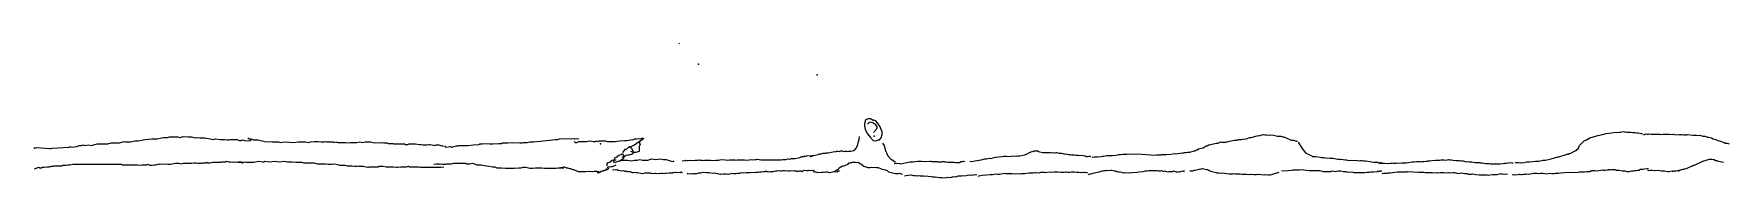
# Model space of a CAD drawing. Header units: millimetres. Extents: x 2301 to 12907, y -144 to 6.
# Drawn here: x 12404 to 12907, y -110 to -70 of the extents above; entities that cross this region are included whole.
import ezdxf

# ---------------------------------------------------------------- set-up
doc = ezdxf.new("R2010")
doc.units = ezdxf.units.MM

msp = doc.modelspace()

# ---------------------------------------------------------------- linework, layer by layer
at = {"layer": 'Sketch', "color": 0}
for points in [[(12595.884, -70.052), (12595.684, -69.852)], [(12653.384, -92.852), (12652.484, -92.252), (12651.784, -92.252), (12651.284, -92.452), (12651.084, -92.652), (12650.784, -93.552), (12650.784, -94.252), (12650.984, -95.352), (12651.584, -96.652), (12652.384, -97.652), (12653.284, -98.652), (12653.984, -98.752), (12654.884, -98.452), (12655.184, -98.452), (12655.684, -97.852), (12655.984, -96.852), (12655.984, -96.052), (12655.284, -94.352), (12654.184, -92.952), (12653.284, -92.552)], [(12653.384, -96.252), (12654.284, -95.252), (12654.484, -94.852), (12654.484, -94.552), (12654.084, -93.952), (12653.184, -93.352), (12652.484, -93.252), (12651.984, -93.352), (12651.584, -93.752)], [(12404.284, -100.702), (12404.584, -100.852), (12405.184, -100.702), (12408.934, -101.002), (12409.384, -101.002), (12409.684, -100.852), (12414.784, -100.552), (12415.084, -100.402), (12415.534, -100.552), (12416.884, -100.402), (12417.784, -100.102), (12418.384, -100.102), (12418.834, -99.952), (12419.434, -100.102), (12420.484, -99.952), (12421.384, -100.102), (12423.034, -99.652), (12426.184, -99.652), (12427.234, -99.352), (12429.634, -99.352), (12430.684, -99.052), (12430.984, -98.902), (12431.434, -99.052), (12432.934, -99.052), (12434.284, -98.752), (12435.184, -98.752), (12437.284, -98.302), (12439.234, -98.152), (12440.884, -98.152), (12442.684, -97.702), (12443.884, -97.702), (12444.484, -97.552), (12447.034, -97.552), (12447.634, -97.702), (12448.534, -97.402), (12450.034, -97.552), (12451.084, -97.552), (12452.134, -97.852), (12452.884, -97.702), (12453.484, -97.852), (12454.984, -97.852), (12456.634, -98.152), (12457.534, -98.302), (12458.134, -98.152), (12459.634, -98.302), (12460.834, -98.302), (12461.584, -98.452), (12462.184, -98.452), (12462.484, -98.302), (12464.584, -98.302), (12465.184, -98.602), (12465.784, -98.602), (12466.084, -98.452), (12467.134, -98.752), (12468.484, -98.602), (12468.784, -98.452)], [(12467.734, -97.852), (12468.034, -98.152), (12468.784, -98.152), (12469.384, -98.452), (12470.734, -98.452), (12472.834, -98.902), (12474.934, -99.052), (12476.884, -99.052), (12477.334, -99.202), (12478.684, -99.052), (12481.384, -99.202), (12482.734, -99.052), (12484.834, -99.052), (12485.734, -99.202), (12486.334, -99.052), (12487.534, -98.902), (12488.584, -98.902), (12489.484, -99.052), (12490.534, -99.052), (12490.984, -98.902), (12491.284, -99.052), (12492.934, -99.052), (12493.384, -99.202), (12493.834, -99.052), (12494.434, -99.202), (12496.684, -99.202), (12497.134, -99.352), (12498.184, -99.202), (12500.134, -99.202), (12501.034, -99.052), (12501.784, -99.202), (12502.534, -99.052), (12504.184, -99.052), (12505.384, -99.352), (12506.434, -99.202), (12507.184, -99.352), (12507.634, -99.202), (12508.084, -99.352), (12508.984, -99.352), (12509.434, -99.502), (12510.784, -99.502), (12511.084, -99.652), (12514.234, -99.652), (12514.534, -99.802), (12515.284, -99.802), (12515.584, -99.652), (12517.534, -99.652), (12518.734, -99.802), (12519.184, -99.802), (12519.784, -99.952), (12520.834, -99.952), (12521.434, -99.802), (12521.734, -99.802), (12522.334, -99.952), (12523.084, -100.102), (12523.684, -99.952), (12524.434, -99.952), (12525.334, -100.252), (12525.784, -100.252)], [(12526.084, -100.252), (12526.384, -100.552), (12528.034, -100.402), (12528.334, -100.552), (12529.684, -100.252), (12530.134, -100.252), (12530.434, -100.102), (12533.134, -100.102), (12534.634, -99.952), (12536.284, -99.802), (12536.584, -99.652), (12537.334, -99.652), (12537.934, -99.502), (12539.584, -99.652), (12540.484, -99.652), (12542.284, -99.502), (12543.034, -99.502), (12543.334, -99.352), (12544.984, -99.352), (12546.484, -99.202), (12548.434, -99.352), (12549.184, -99.352), (12549.484, -99.202), (12550.684, -99.202), (12551.434, -99.052), (12552.634, -99.052), (12559.084, -98.302), (12559.684, -98.302), (12560.284, -98.152), (12563.134, -98.002), (12563.734, -98.152), (12564.484, -98.002), (12564.784, -98.152), (12565.384, -98.002), (12565.984, -98.152)], [(12564.634, -98.902), (12564.934, -99.202), (12565.384, -99.202), (12565.984, -98.902), (12568.234, -98.902), (12569.284, -98.752), (12570.334, -98.902), (12570.934, -98.902), (12571.234, -98.752), (12571.684, -98.902), (12571.984, -98.752), (12573.784, -98.752), (12574.384, -98.902), (12576.784, -98.902), (12578.134, -98.752), (12579.634, -98.602), (12580.234, -98.602), (12581.434, -98.452), (12581.734, -98.302), (12582.034, -98.452), (12582.634, -98.152), (12583.234, -98.152), (12583.534, -98.002), (12584.134, -98.152), (12585.034, -97.852), (12585.184, -98.152), (12583.534, -99.202)], [(12634.684, -103.452), (12635.284, -103.152), (12636.084, -102.952), (12636.984, -102.752), (12637.384, -102.552), (12637.884, -102.552), (12638.484, -102.352), (12639.184, -102.352), (12639.384, -102.252), (12640.084, -102.252), (12641.884, -101.852), (12642.084, -101.952), (12642.484, -101.752), (12642.784, -101.752), (12643.184, -101.852), (12643.584, -101.652), (12644.084, -101.652), (12644.484, -101.852), (12644.984, -101.752), (12645.384, -101.752), (12645.584, -101.852), (12645.984, -101.752), (12646.684, -101.752), (12647.484, -101.552), (12647.684, -101.552), (12648.384, -100.752), (12648.784, -99.852), (12648.984, -98.952), (12649.184, -98.352), (12649.184, -98.052), (12649.284, -97.652), (12649.284, -97.452)], [(12656.084, -99.452), (12656.584, -100.152), (12656.984, -101.752), (12657.184, -101.952), (12657.284, -102.352), (12657.784, -103.252), (12658.684, -104.252), (12658.884, -104.252), (12659.684, -104.852), (12660.084, -104.952)], [(12718.284, -103.452), (12718.484, -103.552), (12718.984, -103.452), (12719.784, -103.452), (12719.984, -103.352), (12720.184, -103.452), (12720.984, -103.352), (12721.384, -103.252), (12721.684, -103.252), (12722.584, -103.052), (12724.284, -103.052), (12725.284, -102.952), (12726.084, -102.752), (12726.684, -102.752), (12727.384, -102.652), (12728.584, -102.652), (12729.884, -102.552), (12730.984, -102.652), (12731.684, -102.552), (12732.984, -102.652), (12735.684, -102.852), (12736.484, -102.952), (12737.384, -102.852), (12738.684, -102.852), (12738.884, -102.752), (12740.384, -102.752), (12741.684, -102.652), (12742.684, -102.452), (12742.884, -102.552), (12745.084, -102.252), (12745.484, -102.252), (12745.684, -102.152), (12746.184, -102.152), (12746.584, -102.052), (12747.284, -102.052), (12748.584, -101.652), (12748.784, -101.652), (12749.084, -101.452), (12749.484, -101.352), (12749.884, -101.052), (12750.284, -100.952), (12751.184, -100.752), (12752.084, -100.252), (12752.384, -100.252), (12752.884, -99.952), (12754.284, -99.652), (12754.684, -99.552), (12755.184, -99.452), (12755.584, -99.452), (12756.684, -99.052)], [(12756.084, -99.052), (12756.784, -99.152), (12757.984, -99.152), (12759.084, -98.852), (12760.484, -98.552), (12760.984, -98.552), (12761.184, -98.452), (12761.684, -98.452), (12761.984, -98.352), (12762.484, -98.352), (12762.984, -98.252), (12763.984, -98.152), (12765.084, -97.752), (12765.484, -97.752), (12767.284, -97.252), (12768.084, -97.152), (12768.984, -96.852), (12769.484, -96.952), (12769.984, -96.952), (12770.484, -97.052), (12771.184, -96.952), (12772.084, -97.052), (12772.884, -97.252), (12773.284, -97.352), (12774.284, -97.352), (12774.884, -97.552), (12775.084, -97.552), (12775.284, -97.752), (12775.484, -97.652), (12777.384, -98.552), (12777.984, -98.552), (12778.884, -98.852), (12779.184, -98.852)], [(12779.384, -99.152), (12780.484, -100.852), (12781.584, -102.252), (12782.984, -102.952), (12783.484, -103.152), (12783.684, -103.352), (12784.584, -103.352), (12785.984, -103.552), (12786.384, -103.652), (12786.684, -103.652), (12786.884, -103.752), (12787.084, -103.652), (12787.484, -103.752), (12788.784, -103.852), (12789.784, -103.852), (12790.184, -103.952), (12791.184, -104.152), (12791.684, -104.152), (12791.884, -104.252), (12792.384, -104.152), (12792.784, -104.252), (12793.484, -104.352), (12793.784, -104.352), (12794.184, -104.452), (12794.584, -104.552), (12795.084, -104.452), (12796.084, -104.552), (12796.584, -104.452), (12797.384, -104.652), (12797.884, -104.552), (12798.384, -104.552), (12798.784, -104.652), (12799.384, -104.652), (12800.784, -104.852), (12801.184, -104.952), (12801.884, -105.052), (12803.084, -105.052), (12803.384, -105.252), (12804.184, -105.252), (12804.184, -105.052)], [(12843.784, -105.152), (12844.884, -105.152), (12845.384, -105.252), (12845.584, -105.152), (12845.784, -105.252), (12846.384, -105.152), (12846.784, -105.052), (12847.284, -104.952), (12848.084, -104.952), (12849.884, -104.752), (12850.784, -104.752), (12851.984, -104.452), (12852.784, -104.452), (12854.484, -104.052), (12856.484, -103.452), (12856.784, -103.452), (12859.284, -102.652), (12859.584, -102.652), (12859.784, -102.452), (12860.084, -102.452), (12861.784, -101.552), (12862.584, -100.852), (12862.884, -100.152), (12864.384, -98.652), (12864.784, -98.552), (12865.384, -98.152), (12865.584, -98.152), (12865.984, -97.852), (12868.384, -97.152), (12869.684, -96.852), (12870.784, -96.552), (12871.584, -96.452), (12872.484, -96.352), (12873.584, -96.152), (12873.984, -96.252), (12874.584, -96.152), (12875.084, -96.152), (12875.884, -95.952), (12876.284, -96.052), (12876.584, -96.052), (12876.984, -96.152), (12877.984, -96.152), (12878.684, -96.252), (12879.384, -96.252), (12879.884, -96.352), (12880.284, -96.352), (12881.184, -96.552), (12881.584, -96.552)], [(12881.784, -96.852), (12881.984, -96.952), (12882.584, -96.652), (12882.984, -96.752), (12883.284, -96.752), (12883.484, -96.652), (12884.184, -96.752), (12886.584, -96.752), (12886.784, -96.852), (12887.684, -96.752), (12889.184, -96.752), (12889.484, -96.852), (12889.684, -96.752), (12890.384, -96.852), (12890.784, -96.752), (12891.484, -96.952), (12892.484, -96.852), (12892.984, -96.852), (12893.184, -96.952), (12893.384, -96.852), (12893.884, -96.952), (12894.784, -96.952), (12895.084, -96.852), (12896.484, -97.052), (12897.584, -97.052), (12898.284, -97.152), (12898.584, -97.052), (12899.484, -97.352), (12900.184, -97.352), (12900.884, -97.652), (12901.184, -97.652), (12902.084, -97.852), (12902.584, -98.152), (12902.984, -98.252), (12903.384, -98.352), (12904.284, -98.752), (12904.684, -98.852), (12905.784, -99.252), (12906.084, -99.452), (12906.684, -99.452), (12907.284, -99.652)], [(12404.434, -107.002), (12405.784, -106.552), (12406.084, -106.702), (12406.534, -106.702), (12406.834, -106.552), (12407.284, -106.552), (12408.184, -106.402), (12408.934, -106.402), (12409.534, -106.252), (12409.984, -106.252), (12410.284, -106.102), (12412.534, -106.102), (12412.834, -105.952), (12413.734, -105.952), (12414.334, -105.802), (12414.934, -105.802), (12415.834, -105.652), (12430.234, -105.652), (12430.534, -105.802), (12434.884, -105.802), (12435.634, -105.952), (12436.384, -105.802), (12437.734, -105.802), (12438.034, -105.652), (12438.634, -105.952), (12439.234, -105.952), (12439.984, -105.802), (12440.434, -105.802), (12441.184, -105.652), (12441.484, -105.652), (12441.784, -105.502), (12442.234, -105.652), (12443.134, -105.502), (12444.034, -105.652), (12444.784, -105.652), (12446.284, -105.352), (12447.334, -105.352), (12447.934, -105.502), (12448.684, -105.352), (12451.084, -105.352), (12451.834, -105.202), (12452.284, -105.202), (12452.884, -105.352), (12454.084, -105.352), (12454.384, -105.202), (12455.284, -105.202), (12455.584, -105.052), (12455.884, -105.202), (12456.634, -105.202), (12457.384, -105.052), (12459.784, -105.052), (12460.084, -104.902), (12461.134, -104.902), (12461.434, -104.752), (12462.034, -104.902), (12462.634, -104.902), (12463.084, -105.052), (12463.384, -104.902), (12463.684, -105.052), (12464.134, -104.902), (12464.734, -105.052), (12465.484, -105.052), (12466.084, -105.202), (12466.384, -105.202)], [(12465.034, -104.902), (12465.784, -104.902), (12466.084, -105.052), (12466.684, -104.902), (12467.284, -105.052), (12469.534, -105.052), (12470.884, -104.752), (12472.234, -104.902), (12472.534, -104.902), (12472.834, -104.752), (12474.184, -104.902), (12475.684, -104.752), (12477.034, -104.902), (12478.684, -104.752), (12479.434, -104.902), (12480.784, -104.902), (12481.984, -105.052), (12483.784, -105.052), (12484.234, -105.202), (12487.384, -105.202), (12488.434, -105.502), (12490.834, -105.502), (12491.584, -105.652), (12492.634, -105.652), (12493.084, -105.502), (12493.984, -105.652), (12494.734, -105.802), (12495.034, -105.952), (12496.534, -105.952), (12497.284, -106.102), (12498.634, -106.102), (12499.384, -106.252), (12500.134, -106.252), (12500.434, -106.102), (12500.734, -106.252), (12501.934, -106.252), (12503.284, -106.552), (12503.584, -106.552), (12503.884, -106.402), (12506.434, -106.402), (12506.734, -106.252), (12507.934, -106.252), (12508.834, -106.402), (12510.934, -106.402), (12511.834, -106.552), (12512.284, -106.552), (12513.034, -106.402), (12514.834, -106.402), (12515.434, -106.252), (12515.734, -106.402), (12518.434, -106.402), (12519.034, -106.552), (12525.034, -106.552)], [(12522.934, -105.652), (12523.684, -105.502), (12524.434, -105.502), (12524.734, -105.652), (12525.334, -105.502), (12525.634, -105.652), (12526.384, -105.652), (12526.684, -105.502), (12528.184, -105.502), (12528.934, -105.352), (12532.384, -105.352), (12532.684, -105.502), (12533.584, -105.502), (12534.334, -105.352), (12535.834, -105.802), (12536.884, -105.802), (12539.284, -106.252), (12540.334, -106.402), (12541.084, -106.402), (12541.684, -106.702), (12543.034, -106.702), (12544.234, -106.852), (12546.784, -106.852), (12548.134, -106.702), (12548.884, -106.702), (12549.484, -106.552), (12550.234, -106.552), (12551.434, -106.852), (12552.184, -106.852), (12553.084, -106.702), (12555.034, -106.702), (12555.784, -106.852), (12559.234, -106.852), (12559.834, -106.702), (12561.484, -106.702)], [(12578.284, -104.452), (12580.284, -104.452), (12581.684, -104.652), (12582.484, -104.452), (12583.284, -104.452), (12584.084, -104.252), (12584.884, -104.452), (12586.484, -104.452), (12587.684, -104.052), (12588.684, -104.252), (12590.284, -104.052), (12591.084, -104.252), (12591.884, -104.252), (12593.084, -104.652), (12593.884, -104.852), (12594.284, -104.652)], [(12596.684, -104.552), (12597.084, -104.652), (12597.484, -104.552), (12597.684, -104.452), (12598.084, -104.552), (12598.384, -104.552), (12598.784, -104.452), (12599.684, -104.552), (12600.484, -104.452), (12601.284, -104.452), (12601.684, -104.352), (12601.884, -104.452), (12602.584, -104.452), (12602.784, -104.552), (12603.284, -104.452), (12605.084, -104.452), (12605.584, -104.552), (12606.584, -104.452), (12607.384, -104.452), (12608.184, -104.252), (12609.484, -104.352), (12610.184, -104.452), (12610.684, -104.352), (12612.284, -104.352), (12612.584, -104.452), (12612.984, -104.352), (12615.084, -104.352), (12615.784, -104.452), (12617.184, -104.252), (12617.584, -104.352), (12618.284, -104.252), (12618.684, -104.252), (12618.984, -104.152), (12619.984, -104.352), (12625.984, -104.352), (12626.484, -104.252), (12627.384, -104.252), (12628.084, -104.052), (12628.584, -104.152), (12628.984, -103.952), (12630.184, -103.952), (12631.084, -103.752), (12631.584, -103.652), (12632.184, -103.352), (12632.884, -103.352), (12633.084, -103.152), (12633.484, -103.252), (12633.684, -103.052), (12634.784, -103.152), (12635.584, -102.952)], [(12659.584, -105.452), (12660.284, -105.352), (12661.184, -105.452), (12661.384, -105.552), (12664.284, -104.952), (12665.184, -104.952), (12666.584, -104.752), (12667.684, -104.752), (12668.584, -104.852), (12670.084, -104.752), (12670.384, -104.752), (12670.584, -104.852), (12672.184, -104.852), (12672.384, -104.952), (12673.584, -104.952), (12673.884, -104.852), (12674.384, -104.852), (12674.784, -105.052), (12674.984, -104.952), (12675.484, -105.052), (12677.384, -105.052), (12677.784, -105.152), (12678.884, -105.152), (12679.284, -104.852), (12679.884, -104.852), (12680.084, -104.752), (12680.284, -104.852), (12680.484, -104.752)], [(12681.984, -104.752), (12682.384, -104.852), (12685.384, -104.352), (12686.484, -104.052), (12686.984, -104.052), (12687.684, -103.852), (12688.184, -103.952), (12689.584, -103.552), (12690.584, -103.452), (12691.584, -103.352), (12691.984, -103.252), (12692.984, -103.252), (12693.484, -103.352), (12695.084, -103.152), (12695.484, -103.252), (12695.684, -103.152), (12695.884, -103.252), (12696.384, -103.152), (12696.784, -103.152), (12697.284, -103.052), (12698.184, -102.852), (12698.784, -102.652), (12699.684, -102.152), (12699.884, -102.152), (12700.084, -101.952), (12700.484, -101.852), (12700.684, -101.752), (12700.884, -101.852), (12700.984, -101.652), (12701.784, -101.652), (12701.984, -101.552), (12702.384, -101.852), (12702.784, -101.952), (12703.684, -102.152), (12705.684, -102.152), (12706.084, -102.252), (12706.284, -102.152), (12706.984, -102.252), (12707.284, -102.252), (12707.484, -102.152), (12707.684, -102.252), (12707.884, -102.152), (12708.384, -102.352), (12709.184, -102.352), (12710.284, -102.652), (12710.484, -102.552), (12711.284, -102.752), (12711.784, -102.752), (12712.184, -102.852), (12713.084, -102.852), (12713.484, -102.952), (12714.184, -102.952), (12714.584, -103.052), (12714.984, -102.952), (12716.184, -103.152), (12716.484, -103.352), (12716.884, -103.352), (12717.284, -103.252), (12717.684, -103.252), (12717.784, -103.452), (12717.884, -103.252)], [(12803.284, -105.252), (12803.484, -105.352), (12805.084, -105.352), (12806.184, -105.452), (12806.784, -105.352), (12807.284, -105.352), (12807.484, -105.252), (12807.784, -105.352), (12808.484, -105.352), (12808.784, -105.252), (12809.084, -105.352), (12810.184, -105.252), (12811.584, -105.252), (12812.084, -105.152), (12813.284, -104.952), (12813.884, -104.952), (12814.484, -104.852), (12815.384, -104.852), (12815.584, -104.952), (12816.084, -104.852), (12816.684, -104.852), (12817.384, -104.752), (12817.684, -104.752), (12817.884, -104.652), (12818.484, -104.652), (12819.084, -104.552), (12820.184, -104.452), (12821.384, -104.452), (12821.784, -104.352), (12822.784, -104.352), (12823.284, -104.452), (12823.984, -104.252), (12824.384, -104.352), (12824.884, -104.352), (12825.384, -104.452), (12826.284, -104.552), (12826.984, -104.552), (12827.184, -104.652), (12827.484, -104.552), (12827.884, -104.652), (12828.384, -104.652), (12828.984, -104.852), (12829.484, -104.952), (12829.884, -104.852), (12830.284, -104.952), (12830.984, -104.952), (12831.884, -105.152), (12833.184, -105.152), (12833.384, -105.252), (12833.984, -105.252), (12834.984, -105.452), (12835.984, -105.452), (12836.484, -105.552), (12839.284, -105.552), (12840.184, -105.452), (12840.684, -105.352), (12841.284, -105.352), (12841.684, -105.252), (12842.084, -105.152), (12842.784, -105.252), (12843.184, -105.252)], [(12518.584, -106.402), (12525.934, -106.552)], [(12571.984, -107.902), (12571.384, -107.752), (12570.484, -107.752), (12570.034, -107.902), (12569.734, -107.752), (12569.434, -107.902), (12568.834, -107.752), (12568.084, -107.902), (12565.834, -107.902), (12564.484, -107.302), (12564.184, -107.302), (12563.584, -107.002), (12563.284, -107.002), (12562.684, -106.852), (12562.384, -106.852), (12561.784, -106.552), (12561.484, -106.552), (12560.884, -106.702), (12560.584, -106.702)], [(12571.384, -108.052), (12572.134, -108.052), (12573.034, -107.602), (12573.334, -107.602), (12573.934, -107.302), (12574.234, -107.302), (12574.834, -106.852)], [(12572.734, -107.752), (12572.434, -107.752)], [(12573.484, -107.602), (12573.184, -107.602)], [(12747.284, -107.652), (12748.184, -107.652), (12748.584, -107.452), (12748.884, -107.452), (12749.284, -107.352), (12750.084, -107.152), (12750.284, -107.052), (12750.484, -107.152), (12750.984, -106.952), (12751.784, -107.152), (12752.484, -107.252), (12752.984, -107.552), (12753.784, -107.752), (12754.684, -107.952), (12755.084, -108.052), (12755.384, -108.152), (12755.884, -108.152), (12756.284, -108.252), (12757.084, -108.152), (12758.284, -108.352), (12758.984, -108.452), (12759.884, -108.452), (12760.184, -108.352), (12760.684, -108.452), (12762.184, -108.452), (12762.784, -108.552), (12764.084, -108.552), (12764.784, -108.652), (12765.284, -108.552), (12765.484, -108.652), (12765.984, -108.552), (12766.384, -108.652), (12767.084, -108.652), (12767.284, -108.552), (12767.784, -108.652), (12767.984, -108.552), (12768.484, -108.652), (12769.484, -108.752), (12769.684, -108.652), (12770.384, -108.752), (12770.784, -108.752), (12771.084, -108.652), (12771.284, -108.752), (12772.784, -108.252), (12773.384, -108.052), (12773.584, -108.052), (12773.684, -107.852)], [(12871.484, -107.152), (12871.884, -107.352), (12872.384, -107.252), (12873.384, -107.252), (12873.784, -107.452), (12874.684, -107.452), (12875.584, -107.652), (12876.484, -107.652), (12876.984, -107.752), (12877.684, -107.752), (12878.384, -107.652), (12878.784, -107.652), (12879.184, -107.552), (12879.684, -107.552), (12880.084, -107.452), (12880.484, -107.452), (12880.984, -107.152), (12881.784, -107.152), (12882.184, -107.052), (12882.984, -106.952), (12883.384, -106.952)], [(12883.084, -107.452), (12883.284, -107.552), (12883.784, -107.452), (12884.584, -107.452), (12885.484, -107.552), (12886.384, -107.452), (12887.184, -107.652), (12888.084, -107.652), (12888.984, -107.752), (12889.484, -107.752), (12890.384, -107.652), (12890.584, -107.752), (12890.984, -107.652), (12891.584, -107.652), (12892.384, -107.452), (12892.784, -107.352)]]:
    msp.add_lwpolyline(points, dxfattribs=at)
at = {"layer": 'Sketch', "color": 30}
for points in [[(12579.034, -102.202), (12579.784, -101.152), (12580.084, -101.152), (12580.984, -100.402), (12581.584, -100.852), (12582.034, -101.752), (12582.034, -102.502), (12581.734, -102.802), (12581.434, -102.802), (12580.834, -102.952), (12580.534, -102.952), (12579.934, -103.102), (12579.334, -103.552), (12578.734, -103.552)], [(12581.134, -100.552), (12582.484, -99.952), (12583.384, -99.202), (12583.984, -99.052), (12583.984, -99.502), (12584.134, -99.802), (12583.834, -100.402), (12583.834, -101.902), (12582.784, -102.202), (12582.334, -102.202), (12581.434, -101.902)], [(12574.384, -106.102), (12574.384, -105.502), (12574.534, -105.202), (12575.284, -104.902), (12575.884, -104.452), (12576.184, -104.452), (12576.784, -104.302), (12577.084, -104.302)], [(12576.934, -103.702), (12577.834, -102.952), (12578.584, -102.802), (12578.884, -102.502), (12579.184, -103.102), (12579.184, -104.002), (12578.284, -104.752), (12577.984, -104.752), (12576.484, -105.202), (12576.334, -104.902), (12576.634, -103.852), (12576.784, -103.552)], [(12649.284, -105.452), (12648.884, -105.152), (12648.484, -105.252), (12648.084, -105.152), (12647.484, -105.152), (12647.284, -105.052), (12646.884, -105.252), (12646.584, -105.252), (12646.184, -105.452), (12645.984, -105.352), (12645.584, -105.852), (12645.184, -105.952), (12644.384, -106.352), (12644.184, -106.252), (12643.184, -106.852), (12642.684, -107.352), (12642.484, -107.352), (12642.084, -107.752), (12641.884, -107.752)], [(12649.384, -105.552), (12649.584, -105.452), (12650.584, -106.252), (12651.684, -106.652), (12652.384, -106.652), (12652.784, -106.552), (12653.484, -106.652), (12653.884, -106.552), (12654.284, -106.652), (12654.784, -106.652), (12655.684, -107.052), (12656.984, -107.352), (12657.484, -107.552), (12657.884, -107.852), (12659.484, -108.252), (12659.984, -108.352), (12660.384, -108.352), (12660.584, -108.452), (12660.984, -108.252), (12661.584, -108.452), (12661.984, -108.552)], [(12892.284, -107.752), (12892.684, -107.452), (12893.584, -107.152), (12893.884, -107.152), (12894.884, -106.852), (12896.284, -106.152), (12896.484, -106.152), (12896.684, -105.952), (12896.984, -105.952), (12899.484, -104.752), (12901.484, -104.152), (12902.184, -104.152), (12902.684, -104.252), (12902.884, -104.252), (12903.284, -104.552), (12903.584, -104.552), (12904.184, -104.752), (12905.584, -105.052)], [(12576.934, -105.952), (12575.884, -106.402), (12575.584, -106.402), (12574.984, -106.552), (12574.684, -106.552), (12574.384, -106.702)]]:
    msp.add_lwpolyline(points, dxfattribs=at)
at = {"layer": 'Sketch', "color": 5}
for points in [[(12575.984, -107.352), (12576.384, -107.252), (12576.984, -107.352), (12577.284, -107.252), (12577.484, -107.452), (12577.884, -107.452), (12578.284, -107.552), (12578.684, -107.652), (12579.184, -107.552), (12579.784, -107.752), (12579.984, -107.652), (12580.384, -107.752), (12581.184, -107.752), (12581.784, -108.052), (12582.184, -108.052), (12582.384, -107.952), (12582.884, -108.052), (12583.484, -108.052), (12584.384, -108.252), (12584.984, -108.352), (12585.684, -108.152), (12587.184, -108.152), (12587.584, -108.352), (12588.284, -108.252), (12588.484, -108.352), (12588.684, -108.252), (12589.084, -108.352), (12589.784, -108.252), (12589.984, -108.352), (12590.384, -108.252), (12590.784, -108.252), (12591.284, -108.352), (12591.684, -108.252), (12591.884, -108.152), (12592.084, -108.252), (12592.784, -108.152), (12593.884, -108.152), (12594.084, -107.952), (12594.684, -108.052), (12594.884, -107.952), (12595.384, -108.052), (12595.984, -107.952), (12596.184, -108.052), (12596.384, -107.852), (12596.584, -108.052), (12596.784, -108.052)], [(12598.084, -108.252), (12598.284, -108.452), (12598.984, -108.352), (12599.384, -108.452), (12599.784, -108.352), (12600.484, -108.352), (12600.684, -108.452), (12601.584, -108.152), (12602.184, -108.152), (12602.884, -107.952), (12603.884, -108.052), (12604.684, -108.052), (12605.784, -108.252), (12606.084, -108.152), (12606.784, -108.352), (12607.184, -108.352), (12607.984, -108.552), (12608.184, -108.452), (12608.384, -108.552), (12608.884, -108.452), (12609.584, -108.452), (12609.984, -108.552), (12610.284, -108.452), (12610.484, -108.552), (12611.484, -108.252), (12611.684, -108.352), (12612.584, -108.352), (12612.984, -108.252), (12613.784, -108.252), (12614.384, -108.052), (12614.884, -108.152), (12615.584, -108.052), (12616.884, -108.052), (12617.284, -107.952), (12617.984, -108.052), (12618.484, -107.952), (12619.184, -107.952), (12619.584, -107.852), (12620.284, -107.852), (12620.784, -107.752), (12621.184, -107.752), (12621.484, -107.652), (12621.684, -107.752), (12622.084, -107.752), (12622.384, -107.852), (12622.884, -107.752), (12623.684, -107.752), (12624.384, -107.652), (12624.784, -107.652), (12625.284, -107.552), (12625.684, -107.652), (12626.084, -107.652), (12626.484, -107.552), (12626.984, -107.552), (12627.384, -107.652), (12627.784, -107.552), (12628.184, -107.652), (12628.584, -107.652), (12629.084, -107.552), (12629.984, -107.652), (12630.384, -107.652), (12630.584, -107.752), (12630.784, -107.652), (12630.984, -107.752), (12631.484, -107.652), (12631.884, -107.652), (12632.184, -107.752), (12632.784, -107.452), (12633.584, -107.552), (12633.984, -107.552), (12634.184, -107.452), (12634.684, -107.552), (12635.084, -107.452), (12635.684, -107.552), (12635.884, -107.452)], [(12635.484, -107.752), (12635.884, -107.852), (12636.284, -107.852), (12636.884, -108.052), (12637.984, -107.952), (12638.484, -107.952), (12638.684, -107.852), (12638.884, -107.952), (12639.384, -107.852), (12639.784, -107.852), (12640.184, -108.052), (12640.484, -108.052), (12640.884, -107.952), (12641.284, -107.852), (12641.684, -107.752), (12642.284, -107.752), (12642.684, -107.852), (12642.884, -107.652), (12643.284, -107.652)], [(12662.584, -109.052), (12662.984, -108.952), (12663.684, -108.852), (12664.584, -108.752), (12665.284, -108.952), (12665.884, -108.952), (12666.584, -109.052), (12666.884, -108.952), (12667.284, -109.052), (12668.284, -109.052), (12668.684, -109.152), (12669.184, -109.052), (12669.584, -109.152), (12670.484, -109.252), (12670.884, -109.352), (12671.684, -109.352), (12673.084, -109.552), (12673.784, -109.552), (12674.884, -109.652), (12675.384, -109.452), (12675.684, -109.552), (12676.384, -109.452), (12676.684, -109.452), (12677.284, -109.252), (12677.784, -109.352), (12678.584, -109.052), (12679.484, -109.052), (12679.984, -108.952), (12680.384, -109.052), (12681.784, -108.752), (12682.184, -108.852), (12682.384, -108.752), (12682.684, -108.852), (12683.384, -108.652), (12683.584, -108.752), (12683.784, -108.652), (12683.984, -108.752)], [(12684.484, -109.252), (12684.684, -109.052), (12685.184, -108.952), (12685.684, -108.852), (12687.984, -108.652), (12688.684, -108.652), (12689.684, -108.452), (12690.284, -108.552), (12690.884, -108.552), (12692.184, -108.252), (12692.584, -108.352), (12694.684, -108.352), (12695.584, -108.452), (12696.284, -108.352), (12697.084, -108.452), (12697.284, -108.352), (12698.284, -108.352), (12699.484, -108.152), (12700.684, -108.152), (12701.184, -108.052), (12701.384, -108.152), (12701.684, -108.052), (12702.584, -108.152), (12703.084, -107.952), (12704.084, -107.952), (12704.384, -108.052), (12705.584, -107.852), (12706.084, -107.952), (12706.984, -107.852), (12708.084, -107.852), (12708.984, -107.952), (12709.984, -107.952), (12710.384, -107.852), (12710.584, -107.952), (12710.884, -107.852), (12711.084, -107.952), (12711.684, -107.952), (12712.184, -107.852), (12712.984, -107.852), (12713.684, -107.952), (12714.384, -107.952), (12714.684, -108.052), (12715.184, -107.952), (12715.384, -108.052), (12715.884, -107.952), (12716.084, -108.052), (12716.284, -107.952), (12716.884, -108.152)], [(12717.184, -108.452), (12717.184, -108.652), (12718.884, -108.152), (12720.384, -107.852), (12721.284, -107.652), (12721.584, -107.652), (12721.984, -107.552), (12722.484, -107.552), (12722.884, -107.452), (12723.284, -107.552), (12723.784, -107.452), (12724.084, -107.452), (12724.884, -107.652), (12725.184, -107.652), (12725.384, -107.752), (12725.784, -107.752), (12726.484, -107.952), (12726.684, -107.852), (12727.484, -108.152), (12727.784, -108.052), (12728.284, -108.152), (12729.484, -108.052), (12729.684, -108.152), (12730.284, -108.052), (12731.584, -107.952), (12732.184, -107.852), (12733.384, -107.752), (12734.084, -107.652), (12734.584, -107.652), (12735.084, -107.552), (12737.584, -107.552), (12737.984, -107.652), (12738.684, -107.652), (12738.884, -107.552), (12739.484, -107.752), (12739.884, -107.652), (12740.584, -107.852), (12740.984, -107.752), (12742.084, -107.752), (12742.384, -107.652), (12743.184, -107.852), (12743.784, -107.852), (12743.984, -107.752), (12744.284, -107.852), (12745.184, -107.652), (12745.584, -107.752), (12745.484, -107.552)], [(12774.484, -107.652), (12776.484, -107.552), (12777.484, -107.452), (12777.884, -107.352), (12779.784, -107.352), (12780.284, -107.252), (12782.684, -107.552), (12785.784, -107.552), (12786.884, -107.752), (12789.084, -107.752), (12789.484, -107.652), (12790.484, -107.752), (12791.284, -107.652), (12791.984, -107.652), (12792.884, -107.752), (12793.684, -107.752), (12793.884, -107.852), (12795.784, -107.952), (12795.984, -108.052), (12799.184, -108.052), (12799.884, -107.952), (12800.484, -107.952), (12800.884, -107.852), (12801.784, -107.852), (12802.884, -107.752), (12803.084, -107.652), (12803.384, -107.752), (12803.784, -107.652), (12804.284, -107.652)], [(12804.384, -108.152), (12804.484, -108.352), (12804.884, -108.252), (12805.884, -108.252), (12806.184, -108.152), (12806.784, -108.152), (12808.784, -107.852), (12811.784, -107.852), (12811.984, -107.752), (12815.084, -107.952), (12816.684, -107.952), (12817.084, -108.052), (12819.084, -108.052), (12819.284, -108.152), (12820.384, -108.052), (12820.684, -108.152), (12821.584, -108.052), (12822.784, -108.052), (12823.484, -108.152), (12823.984, -108.052), (12824.284, -108.152), (12825.384, -108.052), (12825.784, -108.052), (12826.484, -108.252), (12826.784, -108.252), (12827.184, -108.352), (12827.884, -108.152), (12828.884, -108.352), (12829.484, -108.352), (12829.884, -108.552), (12830.884, -108.552), (12831.184, -108.452), (12832.184, -108.652), (12833.084, -108.752), (12835.484, -108.752), (12835.884, -108.852), (12836.284, -108.752), (12837.184, -108.652), (12838.484, -108.652), (12838.884, -108.552), (12839.284, -108.452), (12839.484, -108.352), (12840.084, -108.552), (12840.284, -108.452), (12840.684, -108.552), (12841.084, -108.452), (12841.484, -108.552)], [(12842.984, -108.752), (12843.284, -108.652), (12843.684, -108.752), (12844.684, -108.652), (12844.884, -108.552), (12845.084, -108.652), (12845.284, -108.552), (12845.484, -108.652), (12845.884, -108.652), (12846.384, -108.552), (12846.884, -108.552), (12847.084, -108.452), (12847.884, -108.552), (12849.384, -108.252), (12850.284, -108.252), (12850.684, -108.352), (12851.284, -108.252), (12852.084, -108.252), (12852.584, -108.352), (12853.084, -108.452), (12853.584, -108.352), (12854.384, -108.252), (12854.884, -108.352), (12855.384, -108.352), (12855.784, -108.252), (12856.684, -108.252), (12857.384, -108.152), (12858.484, -108.052), (12862.384, -107.952), (12862.884, -107.852), (12864.384, -107.852), (12865.084, -107.752), (12865.984, -107.752), (12866.484, -107.552), (12867.484, -107.552), (12868.184, -107.652), (12869.184, -107.452), (12869.584, -107.352), (12870.184, -107.552), (12870.384, -107.352), (12870.684, -107.452), (12871.084, -107.352), (12871.484, -107.352), (12871.884, -107.252), (12872.084, -107.352)]]:
    msp.add_lwpolyline(points, dxfattribs=at)
at = {"layer": 'Sketch', "color": 0}
for p in [(12601.484, -76.052), (12653.584, -97.352), (12574.234, -107.152)]:
    msp.add_point(p, dxfattribs=at)
at = {"layer": 'Sketch', "color": 5}
msp.add_point((12636.684, -79.152), dxfattribs=at)
at = {"layer": 'Sketch', "color": 30}
msp.add_point((12572.434, -99.652), dxfattribs=at)

doc.saveas('drawing.dxf')
